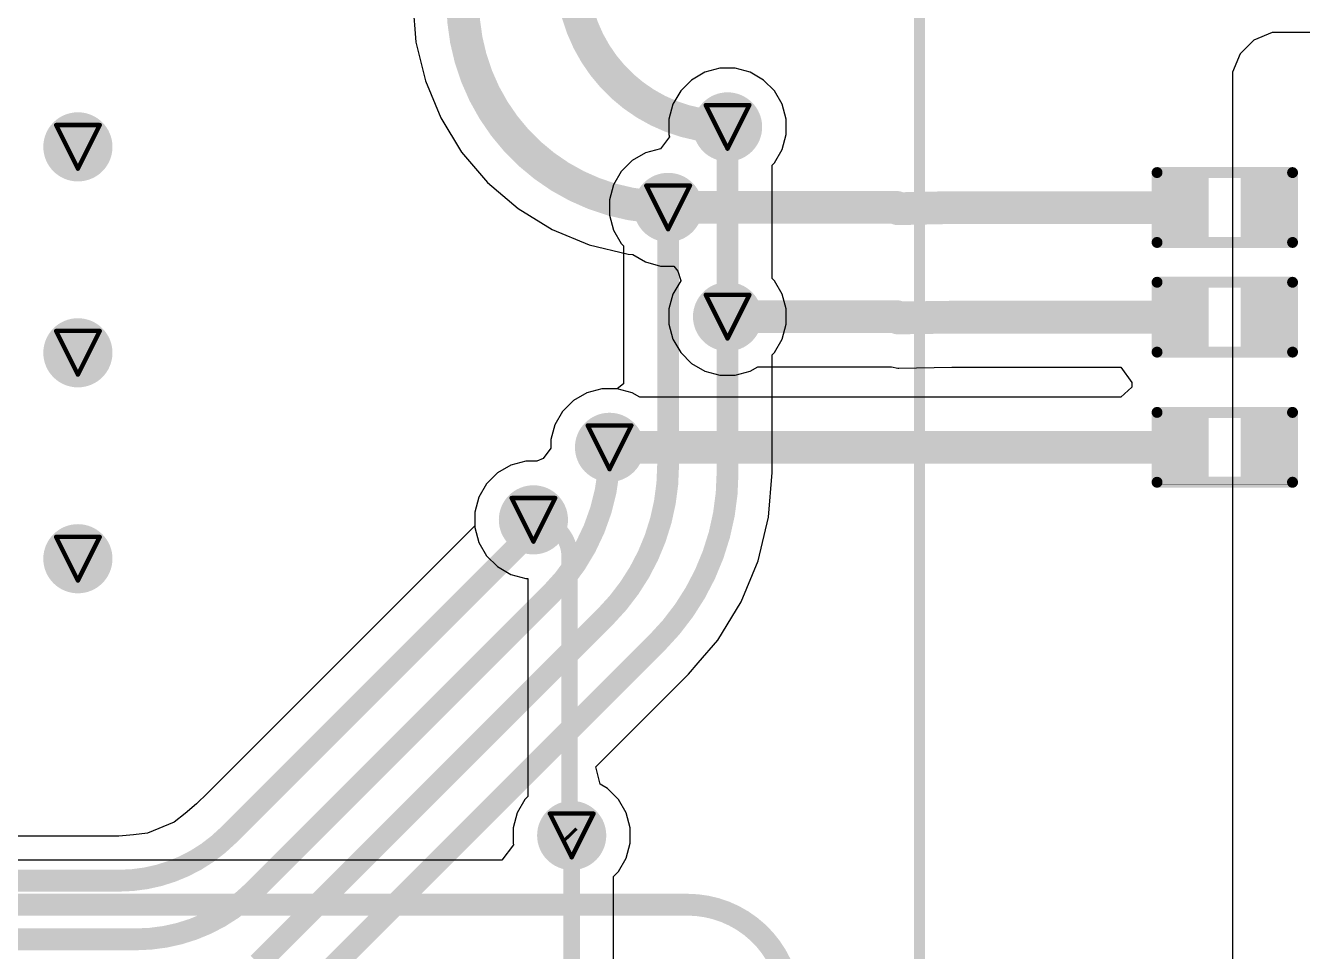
# Model space of a CAD drawing. Header units: inches. Extents: x -7 to 348, y -14 to 159.
# Drawn here: x 8.59 to 23.43, y 51.5 to 62.27 of the extents above; entities that cross this region are included whole.
import ezdxf

# ---------------------------------------------------------------- set-up
doc = ezdxf.new("R2010")
doc.units = ezdxf.units.IN
for name, color, linetype in [('Bottom Layer', 5, 'Continuous'), ('Bottom Overlay', 54, 'Continuous'), ('Bottom Paste', 16, 'Continuous'), ('Bottom Solder', 6, 'Continuous'), ('Drill Drawing', 1, 'Continuous'), ('Top Layer', 1, 'Continuous'), ('Via Holes', 16, 'Continuous')]:
    doc.layers.add(name, color=color, linetype=linetype)

msp = doc.modelspace()

# ---------------------------------------------------------------- hatches: boundary and pattern name
at = {"layer": 'Bottom Layer'}
h = msp.add_hatch(color=5, dxfattribs=at)
edge = h.paths.add_edge_path()
edge.add_arc((16.747, 61.087), 0.3, 0, 360)
h = msp.add_hatch(color=5, dxfattribs=at)
edge = h.paths.add_edge_path()
edge.add_arc((9.195, 60.855), 0.3, 0, 360)
h = msp.add_hatch(color=5, dxfattribs=at)
edge = h.paths.add_edge_path()
edge.add_arc((16.056, 60.151), 0.3, 0, 360)
for points in [[(21.828, 59.833), (21.828, 60.468), (22.286, 60.468), (22.286, 59.833)], [(22.768, 59.833), (22.768, 60.468), (23.225, 60.468), (23.225, 59.833)], [(21.828, 58.558), (21.828, 59.193), (22.286, 59.193), (22.286, 58.558)], [(22.768, 58.558), (22.768, 59.193), (23.225, 59.193), (23.225, 58.558)], [(21.828, 57.045), (21.828, 57.68), (22.286, 57.68), (22.286, 57.045)], [(22.768, 57.045), (22.768, 57.68), (23.225, 57.68), (23.225, 57.045)]]:
    msp.add_hatch(color=5, dxfattribs=at).paths.add_polyline_path(points)
h = msp.add_hatch(color=5, dxfattribs=at)
edge = h.paths.add_edge_path()
edge.add_arc((16.747, 58.881), 0.3, 0, 360)
h = msp.add_hatch(color=5, dxfattribs=at)
edge = h.paths.add_edge_path()
edge.add_arc((9.195, 58.461), 0.3, 0, 360)
h = msp.add_hatch(color=5, dxfattribs=at)
edge = h.paths.add_edge_path()
edge.add_arc((15.375, 57.362), 0.3, 0, 360)
h = msp.add_hatch(color=5, dxfattribs=at)
edge = h.paths.add_edge_path()
edge.add_arc((14.49, 56.519), 0.3, 0, 360)
h = msp.add_hatch(color=5, dxfattribs=at)
edge = h.paths.add_edge_path()
edge.add_arc((9.195, 56.067), 0.3, 0, 360)
h = msp.add_hatch(color=5, dxfattribs=at)
edge = h.paths.add_edge_path()
edge.add_arc((14.935, 52.85), 0.3, 0, 360)
at = {"layer": 'Bottom Paste'}
for points in [[(21.828, 59.833), (21.828, 60.468), (22.286, 60.468), (22.286, 59.833)], [(22.768, 59.833), (22.768, 60.468), (23.225, 60.468), (23.225, 59.833)], [(21.828, 58.558), (21.828, 59.193), (22.286, 59.193), (22.286, 58.558)], [(22.768, 58.558), (22.768, 59.193), (23.225, 59.193), (23.225, 58.558)], [(21.828, 57.045), (21.828, 57.68), (22.286, 57.68), (22.286, 57.045)], [(22.768, 57.045), (22.768, 57.68), (23.225, 57.68), (23.225, 57.045)]]:
    msp.add_hatch(color=16, dxfattribs=at).paths.add_polyline_path(points)
at = {"layer": 'Bottom Solder'}
h = msp.add_hatch(color=6, dxfattribs=at)
edge = h.paths.add_edge_path()
edge.add_arc((16.747, 61.087), 0.402, 0, 360)
h = msp.add_hatch(color=6, dxfattribs=at)
edge = h.paths.add_edge_path()
edge.add_arc((9.195, 60.855), 0.402, 0, 360)
h = msp.add_hatch(color=6, dxfattribs=at)
edge = h.paths.add_edge_path()
edge.add_arc((16.056, 60.151), 0.402, 0, 360)
for points in [[(21.773, 59.778), (21.773, 60.523), (22.341, 60.523), (22.341, 59.778)], [(22.713, 59.778), (22.713, 60.523), (23.28, 60.523), (23.28, 59.778)], [(21.773, 58.503), (21.773, 59.248), (22.341, 59.248), (22.341, 58.503)], [(22.713, 58.503), (22.713, 59.248), (23.28, 59.248), (23.28, 58.503)], [(21.773, 56.99), (21.773, 57.735), (22.341, 57.735), (22.341, 56.99)], [(22.713, 56.99), (22.713, 57.735), (23.28, 57.735), (23.28, 56.99)]]:
    msp.add_hatch(color=6, dxfattribs=at).paths.add_polyline_path(points)
h = msp.add_hatch(color=6, dxfattribs=at)
edge = h.paths.add_edge_path()
edge.add_arc((16.747, 58.881), 0.402, 0, 360)
h = msp.add_hatch(color=6, dxfattribs=at)
edge = h.paths.add_edge_path()
edge.add_arc((9.195, 58.461), 0.402, 0, 360)
h = msp.add_hatch(color=6, dxfattribs=at)
edge = h.paths.add_edge_path()
edge.add_arc((15.375, 57.362), 0.402, 0, 360)
h = msp.add_hatch(color=6, dxfattribs=at)
edge = h.paths.add_edge_path()
edge.add_arc((14.49, 56.519), 0.402, 0, 360)
h = msp.add_hatch(color=6, dxfattribs=at)
edge = h.paths.add_edge_path()
edge.add_arc((9.195, 56.067), 0.402, 0, 360)
h = msp.add_hatch(color=6, dxfattribs=at)
edge = h.paths.add_edge_path()
edge.add_arc((14.935, 52.85), 0.402, 0, 360)
at = {"layer": 'Top Layer'}
h = msp.add_hatch(color=1, dxfattribs=at)
edge = h.paths.add_edge_path()
edge.add_arc((16.747, 61.087), 0.3, 0, 360)
h = msp.add_hatch(color=1, dxfattribs=at)
edge = h.paths.add_edge_path()
edge.add_arc((9.195, 60.855), 0.3, 0, 360)
h = msp.add_hatch(color=1, dxfattribs=at)
edge = h.paths.add_edge_path()
edge.add_arc((16.056, 60.151), 0.3, 0, 360)
h = msp.add_hatch(color=1, dxfattribs=at)
edge = h.paths.add_edge_path()
edge.add_arc((16.747, 58.881), 0.3, 0, 360)
h = msp.add_hatch(color=1, dxfattribs=at)
edge = h.paths.add_edge_path()
edge.add_arc((9.195, 58.461), 0.3, 0, 360)
h = msp.add_hatch(color=1, dxfattribs=at)
edge = h.paths.add_edge_path()
edge.add_arc((15.375, 57.362), 0.3, 0, 360)
h = msp.add_hatch(color=1, dxfattribs=at)
edge = h.paths.add_edge_path()
edge.add_arc((14.49, 56.519), 0.3, 0, 360)
h = msp.add_hatch(color=1, dxfattribs=at)
edge = h.paths.add_edge_path()
edge.add_arc((9.195, 56.067), 0.3, 0, 360)
h = msp.add_hatch(color=1, dxfattribs=at)
edge = h.paths.add_edge_path()
edge.add_arc((14.935, 52.85), 0.3, 0, 360)
at = {"layer": 'Via Holes'}
h = msp.add_hatch(color=7, dxfattribs=at)
edge = h.paths.add_edge_path()
edge.add_arc((16.747, 61.087), 0.15, 0, 360)
h = msp.add_hatch(color=7, dxfattribs=at)
edge = h.paths.add_edge_path()
edge.add_arc((9.195, 60.855), 0.15, 0, 360)
h = msp.add_hatch(color=7, dxfattribs=at)
edge = h.paths.add_edge_path()
edge.add_arc((16.056, 60.151), 0.15, 0, 360)
h = msp.add_hatch(color=7, dxfattribs=at)
edge = h.paths.add_edge_path()
edge.add_arc((16.747, 58.881), 0.15, 0, 360)
h = msp.add_hatch(color=7, dxfattribs=at)
edge = h.paths.add_edge_path()
edge.add_arc((9.195, 58.461), 0.15, 0, 360)
h = msp.add_hatch(color=7, dxfattribs=at)
edge = h.paths.add_edge_path()
edge.add_arc((15.375, 57.362), 0.15, 0, 360)
h = msp.add_hatch(color=7, dxfattribs=at)
edge = h.paths.add_edge_path()
edge.add_arc((14.49, 56.519), 0.15, 0, 360)
h = msp.add_hatch(color=7, dxfattribs=at)
edge = h.paths.add_edge_path()
edge.add_arc((9.195, 56.067), 0.15, 0, 360)
h = msp.add_hatch(color=7, dxfattribs=at)
edge = h.paths.add_edge_path()
edge.add_arc((14.935, 52.85), 0.15, 0, 360)

# ---------------------------------------------------------------- linework, layer by layer
at = {"layer": 'Bottom Layer'}
for p, q in [((13.09, 62.521), (13.125, 62.074)), ((13.125, 62.074), (13.234, 61.621)), ((22.866, 62.096), (22.704, 61.935)), ((23.076, 62.183), (22.866, 62.096)), ((23.19, 62.183), (23.076, 62.183)), ((26.069, 62.183), (23.19, 62.183)), ((22.704, 61.935), (22.617, 61.724)), ((13.234, 61.621), (13.412, 61.191)), ((22.617, 61.724), (22.617, 61.61)), ((22.617, 61.61), (22.617, 61.61)), ((22.617, 61.61), (22.617, 45.618)), ((13.412, 61.191), (13.655, 60.794)), ((13.655, 60.794), (13.958, 60.44)), ((13.958, 60.44), (14.312, 60.137)), ((14.312, 60.137), (14.709, 59.894)), ((14.709, 59.894), (15.139, 59.716)), ((15.139, 59.716), (15.592, 59.607)), ((15.592, 59.607), (15.644, 59.603)), ((15.644, 59.603), (15.793, 59.517)), ((15.793, 59.517), (15.967, 59.47)), ((15.967, 59.47), (16.121, 59.47)), ((16.121, 59.47), (16.167, 59.41)), ((16.167, 59.41), (16.204, 59.302)), ((16.202, 59.299), (16.112, 59.144)), ((16.204, 59.302), (16.202, 59.299)), ((16.112, 59.144), (16.066, 58.971)), ((16.066, 58.971), (16.066, 58.792)), ((16.066, 58.792), (16.112, 58.618)), ((16.112, 58.618), (16.202, 58.463)), ((16.202, 58.463), (16.329, 58.336)), ((16.329, 58.336), (16.484, 58.247)), ((16.484, 58.247), (16.657, 58.2)), ((16.657, 58.2), (16.836, 58.2)), ((16.836, 58.2), (17.01, 58.247)), ((17.01, 58.247), (17.1, 58.299)), ((17.1, 58.299), (18.652, 58.299)), ((18.652, 58.299), (18.728, 58.283)), ((18.728, 58.283), (18.732, 58.284)), ((18.732, 58.284), (18.736, 58.283)), ((18.736, 58.283), (19.355, 58.292)), ((19.355, 58.292), (21.317, 58.292)), ((21.317, 58.292), (21.318, 58.292)), ((21.318, 58.292), (21.447, 58.114)), ((15.286, 58.043), (15.112, 57.997)), ((15.465, 58.043), (15.286, 58.043)), ((15.638, 57.997), (15.465, 58.043)), ((21.447, 58.061), (21.318, 57.945)), ((21.447, 58.114), (21.447, 58.061)), ((14.957, 57.907), (14.83, 57.78)), ((15.112, 57.997), (14.957, 57.907)), ((15.728, 57.945), (15.638, 57.997)), ((21.318, 57.945), (15.728, 57.945)), ((14.83, 57.78), (14.741, 57.625)), ((14.741, 57.625), (14.694, 57.452)), ((14.694, 57.452), (14.694, 57.354)), ((14.694, 57.354), (14.604, 57.233)), ((14.227, 57.154), (14.072, 57.064)), ((14.401, 57.2), (14.227, 57.154)), ((14.529, 57.2), (14.401, 57.2)), ((14.604, 57.233), (14.529, 57.2)), ((14.072, 57.064), (13.945, 56.938)), ((13.945, 56.938), (13.856, 56.782)), ((13.856, 56.782), (13.809, 56.609)), ((13.809, 56.609), (13.809, 56.43)), ((13.809, 56.43), (13.856, 56.257)), ((13.856, 56.257), (13.945, 56.101)), ((13.945, 56.101), (14.072, 55.975)), ((14.072, 55.975), (14.227, 55.885)), ((14.227, 55.885), (14.401, 55.838)), ((14.401, 55.838), (14.424, 55.838)), ((14.424, 55.838), (14.424, 53.302)), ((14.424, 53.302), (14.39, 53.268)), ((14.39, 53.268), (14.301, 53.113)), ((14.301, 53.113), (14.254, 52.94)), ((14.254, 52.94), (14.254, 52.761)), ((14.26, 52.74), (14.123, 52.563)), ((14.254, 52.761), (14.26, 52.74)), ((14.123, 52.563), (-3.217, 52.563))]:
    msp.add_line(p, q, dxfattribs=at)
for points, const_width in [([(16.743, 61.087, -0.414214), (14.939, 62.89)], 0.381), ([(16.056, 60.151, -0.414214), (13.669, 62.538)], 0.381), ([(14.49, 56.519, -0.414214), (14.91, 56.1)], 0.191), ([(16.281, 52.045, -0.316106), (17.408, 51.253)], 0.254)]:
    msp.add_lwpolyline(points, format="xyb", dxfattribs=dict(at, const_width=const_width))
for points, const_width in [([(16.743, 61.087), (16.747, 61.087)], 0.381), ([(16.056, 60.151), (18.713, 60.151)], 0.381), ([(18.713, 60.151), (18.728, 60.136)], 0.381), ([(18.728, 60.136), (19.351, 60.149)], 0.381), ([(19.351, 60.149), (22.057, 60.149)], 0.381), ([(16.747, 58.881), (18.713, 58.881)], 0.381), ([(18.713, 58.881), (18.728, 58.866)], 0.381), ([(18.728, 58.866), (19.351, 58.875)], 0.381), ([(19.351, 58.875), (22.057, 58.875)], 0.381), ([(15.375, 57.362), (22.057, 57.362)], 0.381), ([(14.91, 52.876), (14.91, 56.1)], 0.191), ([(14.91, 52.876), (14.935, 52.85)], 0.191), ([(-3.617, 52.045), (15.394, 52.045)], 0.254), ([(15.394, 52.045), (16.281, 52.045)], 0.254)]:
    msp.add_lwpolyline(points, dxfattribs=dict(at, const_width=const_width))
for points, const_width in [([(16.647, 61.087, 1), (16.838, 61.087, 1)], 0.191), ([(16.647, 61.087, 1), (16.838, 61.087, 1)], 0.191), ([(16.652, 61.087, 1), (16.842, 61.087, 1)], 0.191), ([(15.961, 60.151, 1), (16.151, 60.151, 1)], 0.191), ([(15.961, 60.151, 1), (16.151, 60.151, 1)], 0.191), ([(18.618, 60.151, 1), (18.808, 60.151, 1)], 0.191), ([(18.618, 60.151, 1), (18.808, 60.151, 1)], 0.191), ([(18.633, 60.136, 1), (18.823, 60.136, 1)], 0.191), ([(18.633, 60.136, 1), (18.823, 60.136, 1)], 0.191), ([(19.256, 60.149, 1), (19.446, 60.149, 1)], 0.191), ([(19.256, 60.149, 1), (19.446, 60.149, 1)], 0.191), ([(21.962, 60.149, 1), (22.152, 60.149, 1)], 0.191), ([(16.652, 58.881, 1), (16.842, 58.881, 1)], 0.191), ([(18.618, 58.881, 1), (18.808, 58.881, 1)], 0.191), ([(18.618, 58.881, 1), (18.808, 58.881, 1)], 0.191), ([(18.633, 58.866, 1), (18.823, 58.866, 1)], 0.191), ([(18.633, 58.866, 1), (18.823, 58.866, 1)], 0.191), ([(19.256, 58.875, 1), (19.446, 58.875, 1)], 0.191), ([(19.256, 58.875, 1), (19.446, 58.875, 1)], 0.191), ([(21.962, 58.875, 1), (22.152, 58.875, 1)], 0.191), ([(15.28, 57.362, 1), (15.47, 57.362, 1)], 0.191), ([(21.962, 57.362, 1), (22.152, 57.362, 1)], 0.191), ([(14.443, 56.519, 1), (14.538, 56.519, 1)], 0.0953), ([(14.862, 56.1, 1), (14.957, 56.1, 1)], 0.0953), ([(14.862, 56.1, 1), (14.957, 56.1, 1)], 0.0953), ([(14.862, 52.876, 1), (14.957, 52.876, 1)], 0.0953), ([(14.862, 52.876, 1), (14.957, 52.876, 1)], 0.0953), ([(14.888, 52.85, 1), (14.983, 52.85, 1)], 0.0953), ([(15.331, 52.045, 1), (15.458, 52.045, 1)], 0.127), ([(15.331, 52.045, 1), (15.458, 52.045, 1)], 0.127), ([(16.218, 52.045, 1), (16.345, 52.045, 1)], 0.127), ([(16.218, 52.045, 1), (16.345, 52.045, 1)], 0.127)]:
    msp.add_lwpolyline(points, format="xyb", close=True, dxfattribs=dict(at, const_width=const_width))
at = {"layer": 'Bottom Overlay'}
for points, const_width in [([(18.979, 47.939), (18.979, 65.939)], 0.127), ([(21.74, 59.744), (21.74, 60.556)], 0.127), ([(21.74, 60.556), (23.314, 60.556)], 0.127), ([(23.314, 59.744), (23.314, 60.556)], 0.127), ([(21.74, 59.744), (23.314, 59.744)], 0.127), ([(21.714, 59.718), (23.34, 59.718)], 0.00323), ([(21.74, 59.281), (23.314, 59.281)], 0.127), ([(21.74, 58.469), (21.74, 59.281)], 0.127), ([(23.314, 58.469), (23.314, 59.281)], 0.127), ([(21.74, 58.469), (23.314, 58.469)], 0.127), ([(21.714, 58.443), (23.34, 58.443)], 0.00323), ([(21.739, 57.768), (23.314, 57.768)], 0.127), ([(21.739, 56.956), (21.739, 57.768)], 0.127), ([(23.314, 56.956), (23.314, 57.768)], 0.127), ([(21.739, 56.956), (23.314, 56.956)], 0.127), ([(21.714, 56.93), (23.34, 56.93)], 0.00323)]:
    msp.add_lwpolyline(points, dxfattribs=dict(at, const_width=const_width))
for points, const_width in [([(21.708, 60.556, 1), (21.771, 60.556, 1)], 0.0635), ([(21.708, 60.556, 1), (21.771, 60.556, 1)], 0.0635), ([(23.283, 60.556, 1), (23.346, 60.556, 1)], 0.0635), ([(23.283, 60.556, 1), (23.346, 60.556, 1)], 0.0635), ([(21.708, 59.744, 1), (21.771, 59.744, 1)], 0.0635), ([(21.708, 59.744, 1), (21.771, 59.744, 1)], 0.0635), ([(21.713, 59.718, 1), (21.715, 59.718, 1)], 0.00161), ([(23.283, 59.744, 1), (23.346, 59.744, 1)], 0.0635), ([(23.283, 59.744, 1), (23.346, 59.744, 1)], 0.0635), ([(23.339, 59.718, 1), (23.341, 59.718, 1)], 0.00161), ([(21.708, 59.281, 1), (21.771, 59.281, 1)], 0.0635), ([(21.708, 59.281, 1), (21.771, 59.281, 1)], 0.0635), ([(23.283, 59.281, 1), (23.346, 59.281, 1)], 0.0635), ([(23.283, 59.281, 1), (23.346, 59.281, 1)], 0.0635), ([(21.708, 58.469, 1), (21.771, 58.469, 1)], 0.0635), ([(21.708, 58.469, 1), (21.771, 58.469, 1)], 0.0635), ([(23.283, 58.469, 1), (23.346, 58.469, 1)], 0.0635), ([(23.283, 58.469, 1), (23.346, 58.469, 1)], 0.0635), ([(21.713, 58.443, 1), (21.715, 58.443, 1)], 0.00161), ([(23.339, 58.443, 1), (23.341, 58.443, 1)], 0.00161), ([(21.708, 57.768, 1), (21.771, 57.768, 1)], 0.0635), ([(21.708, 57.768, 1), (21.771, 57.768, 1)], 0.0635), ([(23.282, 57.768, 1), (23.346, 57.768, 1)], 0.0635), ([(23.282, 57.768, 1), (23.346, 57.768, 1)], 0.0635), ([(21.708, 56.956, 1), (21.771, 56.956, 1)], 0.0635), ([(21.708, 56.956, 1), (21.771, 56.956, 1)], 0.0635), ([(23.282, 56.956, 1), (23.346, 56.956, 1)], 0.0635), ([(23.282, 56.956, 1), (23.346, 56.956, 1)], 0.0635), ([(21.713, 56.93, 1), (21.715, 56.93, 1)], 0.00161), ([(23.339, 56.93, 1), (23.34, 56.93, 1)], 0.00161)]:
    msp.add_lwpolyline(points, format="xyb", close=True, dxfattribs=dict(at, const_width=const_width))
at = {"layer": 'Drill Drawing', "const_width": 0.0508}
for points in [[(16.493, 61.341), (17.001, 61.341)], [(16.493, 61.341), (16.747, 60.833)], [(16.747, 60.833), (17.001, 61.341)], [(8.941, 61.109), (9.449, 61.109)], [(8.941, 61.109), (9.195, 60.601)], [(9.195, 60.601), (9.449, 61.109)], [(15.802, 60.405), (16.31, 60.405)], [(15.802, 60.405), (16.056, 59.897)], [(16.056, 59.897), (16.31, 60.405)], [(16.493, 59.135), (17.001, 59.135)], [(16.493, 59.135), (16.747, 58.627)], [(16.747, 58.627), (17.001, 59.135)], [(8.941, 58.715), (9.449, 58.715)], [(8.941, 58.715), (9.195, 58.207)], [(9.195, 58.207), (9.449, 58.715)], [(15.121, 57.616), (15.629, 57.616)], [(15.121, 57.616), (15.375, 57.108)], [(15.375, 57.108), (15.629, 57.616)], [(14.236, 56.773), (14.744, 56.773)], [(14.236, 56.773), (14.49, 56.265)], [(14.49, 56.265), (14.744, 56.773)], [(8.941, 56.321), (9.449, 56.321)], [(8.941, 56.321), (9.195, 55.813)], [(9.195, 55.813), (9.449, 56.321)], [(14.681, 53.104), (15.189, 53.104)], [(14.681, 53.104), (14.935, 52.596)], [(14.935, 52.596), (15.189, 53.104)]]:
    msp.add_lwpolyline(points, dxfattribs=at)
at = {"layer": 'Drill Drawing', "const_width": 0.0254}
for points in [[(16.48, 61.341, 1), (16.505, 61.341, 1)], [(16.48, 61.341, 1), (16.505, 61.341, 1)], [(16.988, 61.341, 1), (17.013, 61.341, 1)], [(16.988, 61.341, 1), (17.013, 61.341, 1)], [(8.929, 61.109, 1), (8.954, 61.109, 1)], [(8.929, 61.109, 1), (8.954, 61.109, 1)], [(9.437, 61.109, 1), (9.462, 61.109, 1)], [(9.437, 61.109, 1), (9.462, 61.109, 1)], [(16.734, 60.833, 1), (16.759, 60.833, 1)], [(16.734, 60.833, 1), (16.759, 60.833, 1)], [(9.183, 60.601, 1), (9.208, 60.601, 1)], [(9.183, 60.601, 1), (9.208, 60.601, 1)], [(15.789, 60.405, 1), (15.815, 60.405, 1)], [(15.789, 60.405, 1), (15.815, 60.405, 1)], [(16.297, 60.405, 1), (16.323, 60.405, 1)], [(16.297, 60.405, 1), (16.323, 60.405, 1)], [(16.043, 59.897, 1), (16.069, 59.897, 1)], [(16.043, 59.897, 1), (16.069, 59.897, 1)], [(16.48, 59.135, 1), (16.505, 59.135, 1)], [(16.48, 59.135, 1), (16.505, 59.135, 1)], [(16.988, 59.135, 1), (17.013, 59.135, 1)], [(16.988, 59.135, 1), (17.013, 59.135, 1)], [(8.929, 58.715, 1), (8.954, 58.715, 1)], [(8.929, 58.715, 1), (8.954, 58.715, 1)], [(9.437, 58.715, 1), (9.462, 58.715, 1)], [(9.437, 58.715, 1), (9.462, 58.715, 1)], [(16.734, 58.627, 1), (16.759, 58.627, 1)], [(16.734, 58.627, 1), (16.759, 58.627, 1)], [(9.183, 58.207, 1), (9.208, 58.207, 1)], [(9.183, 58.207, 1), (9.208, 58.207, 1)], [(15.108, 57.616, 1), (15.134, 57.616, 1)], [(15.108, 57.616, 1), (15.134, 57.616, 1)], [(15.616, 57.616, 1), (15.642, 57.616, 1)], [(15.616, 57.616, 1), (15.642, 57.616, 1)], [(15.362, 57.108, 1), (15.388, 57.108, 1)], [(15.362, 57.108, 1), (15.388, 57.108, 1)], [(14.224, 56.773, 1), (14.249, 56.773, 1)], [(14.224, 56.773, 1), (14.249, 56.773, 1)], [(14.732, 56.773, 1), (14.757, 56.773, 1)], [(14.732, 56.773, 1), (14.757, 56.773, 1)], [(8.929, 56.321, 1), (8.954, 56.321, 1)], [(8.929, 56.321, 1), (8.954, 56.321, 1)], [(9.437, 56.321, 1), (9.462, 56.321, 1)], [(9.437, 56.321, 1), (9.462, 56.321, 1)], [(14.478, 56.265, 1), (14.503, 56.265, 1)], [(14.478, 56.265, 1), (14.503, 56.265, 1)], [(9.183, 55.813, 1), (9.208, 55.813, 1)], [(9.183, 55.813, 1), (9.208, 55.813, 1)], [(14.668, 53.104, 1), (14.694, 53.104, 1)], [(14.668, 53.104, 1), (14.694, 53.104, 1)], [(15.177, 53.104, 1), (15.202, 53.104, 1)], [(15.177, 53.104, 1), (15.202, 53.104, 1)], [(14.922, 52.596, 1), (14.948, 52.596, 1)], [(14.922, 52.596, 1), (14.948, 52.596, 1)]]:
    msp.add_lwpolyline(points, format="xyb", close=True, dxfattribs=at)
at = {"layer": 'Top Layer'}
for p, q in [((16.657, 61.768), (16.484, 61.722)), ((16.836, 61.768), (16.657, 61.768)), ((17.01, 61.722), (16.836, 61.768)), ((16.329, 61.632), (16.202, 61.505)), ((16.484, 61.722), (16.329, 61.632)), ((17.165, 61.632), (17.01, 61.722)), ((17.292, 61.505), (17.165, 61.632)), ((16.202, 61.505), (16.112, 61.35)), ((17.381, 61.35), (17.292, 61.505)), ((16.112, 61.35), (16.066, 61.177)), ((17.428, 61.177), (17.381, 61.35)), ((16.066, 61.177), (16.066, 60.997)), ((17.428, 60.997), (17.428, 61.177)), ((16.073, 60.971), (15.967, 60.832)), ((16.066, 60.997), (16.073, 60.971)), ((17.381, 60.824), (17.428, 60.997)), ((15.793, 60.786), (15.638, 60.696)), ((15.967, 60.832), (15.793, 60.786)), ((17.292, 60.669), (17.381, 60.824)), ((15.511, 60.569), (15.422, 60.414)), ((15.638, 60.696), (15.511, 60.569)), ((17.265, 60.642), (17.292, 60.669)), ((17.265, 59.326), (17.265, 60.642)), ((15.422, 60.414), (15.375, 60.241)), ((15.375, 60.241), (15.375, 60.062)), ((15.375, 60.062), (15.422, 59.888)), ((15.422, 59.888), (15.511, 59.733)), ((15.511, 59.733), (15.538, 59.706)), ((15.538, 59.706), (15.538, 58.099)), ((17.292, 59.299), (17.265, 59.326)), ((17.381, 59.144), (17.292, 59.299)), ((17.428, 58.971), (17.381, 59.144)), ((17.428, 58.792), (17.428, 58.971)), ((17.381, 58.618), (17.428, 58.792)), ((17.292, 58.463), (17.381, 58.618)), ((17.265, 58.436), (17.292, 58.463)), ((17.265, 57.07), (17.265, 58.436)), ((15.286, 58.043), (15.112, 57.997)), ((15.465, 58.043), (15.286, 58.043)), ((15.538, 58.099), (15.465, 58.043)), ((14.957, 57.907), (14.83, 57.78)), ((15.112, 57.997), (14.957, 57.907)), ((14.83, 57.78), (14.741, 57.625)), ((14.741, 57.625), (14.694, 57.452)), ((14.694, 57.452), (14.694, 57.354)), ((14.694, 57.354), (14.604, 57.233)), ((14.227, 57.154), (14.072, 57.064)), ((14.401, 57.2), (14.227, 57.154)), ((14.529, 57.2), (14.401, 57.2)), ((14.604, 57.233), (14.529, 57.2)), ((14.072, 57.064), (13.945, 56.938)), ((17.224, 56.55), (17.265, 57.069)), ((17.265, 57.069), (17.265, 57.07)), ((17.265, 57.069), (17.265, 57.069)), ((13.945, 56.938), (13.856, 56.782)), ((13.856, 56.782), (13.809, 56.609)), ((13.809, 56.609), (13.809, 56.451)), ((13.809, 56.451), (10.701, 53.342)), ((17.103, 56.044), (17.224, 56.55)), ((16.904, 55.564), (17.103, 56.044)), ((16.632, 55.12), (16.904, 55.564)), ((16.406, 54.855), (16.632, 55.12)), ((16.294, 54.724), (16.406, 54.855)), ((15.217, 53.648), (16.293, 54.724)), ((16.293, 54.724), (16.293, 54.724)), ((16.293, 54.724), (16.293, 54.724)), ((16.293, 54.724), (16.294, 54.724)), ((15.266, 53.446), (15.217, 53.648)), ((15.353, 53.395), (15.266, 53.446)), ((10.701, 53.342), (10.575, 53.217)), ((15.48, 53.268), (15.353, 53.395)), ((10.575, 53.216), (10.443, 53.105)), ((10.575, 53.217), (10.575, 53.217)), ((10.575, 53.217), (10.575, 53.216)), ((15.57, 53.113), (15.48, 53.268)), ((10.314, 53.006), (10.004, 52.878)), ((10.443, 53.105), (10.314, 53.006)), ((15.616, 52.94), (15.57, 53.113)), ((9.67, 52.842), (1.344, 52.842)), ((9.671, 52.842), (9.67, 52.842)), ((9.843, 52.856), (9.671, 52.842)), ((9.671, 52.842), (9.671, 52.842)), ((9.671, 52.842), (9.671, 52.842)), ((10.004, 52.878), (9.843, 52.856)), ((15.616, 52.761), (15.616, 52.94)), ((15.57, 52.587), (15.616, 52.761)), ((15.48, 52.432), (15.57, 52.587)), ((15.421, 52.373), (15.48, 52.432)), ((15.421, 50.178), (15.421, 52.373))]:
    msp.add_line(p, q, dxfattribs=at)
for points, const_width in [([(16.739, 61.087), (16.747, 61.087)], 0.254), ([(16.747, 58.881), (16.747, 61.087)], 0.254), ([(16.056, 57.157), (16.056, 60.151)], 0.254), ([(16.747, 57.07), (16.747, 58.881)], 0.254), ([(15.375, 57.312), (15.375, 57.362)], 0.254), ([(16.056, 57.156), (16.056, 57.157)], 0.254), ([(16.747, 57.069), (16.747, 57.07)], 0.254), ([(14.49, 56.399), (14.49, 56.519)], 0.254), ([(10.941, 52.85), (14.408, 56.317)], 0.254), ([(11.25, 52.215), (14.687, 55.652)], 0.254), ([(11.294, 51.361), (15.326, 55.393)], 0.254), ([(11.725, 50.889), (15.927, 55.091)], 0.254), ([(14.935, 49.632), (14.935, 52.85)], 0.191), ([(1.344, 52.324), (9.67, 52.324)], 0.254), ([(9.67, 52.324), (9.671, 52.324)], 0.254), ([(2.034, 51.642), (9.867, 51.642)], 0.254), ([(9.867, 51.642), (9.868, 51.642)], 0.254)]:
    msp.add_lwpolyline(points, dxfattribs=dict(at, const_width=const_width))
for points, const_width in [([(16.675, 61.087, 1), (16.802, 61.087, 1)], 0.127), ([(16.683, 61.087, 1), (16.81, 61.087, 1)], 0.127), ([(16.683, 61.087, 1), (16.81, 61.087, 1)], 0.127), ([(15.993, 60.151, 1), (16.12, 60.151, 1)], 0.127), ([(16.683, 58.881, 1), (16.81, 58.881, 1)], 0.127), ([(16.683, 58.881, 1), (16.81, 58.881, 1)], 0.127), ([(15.312, 57.362, 1), (15.439, 57.362, 1)], 0.127), ([(15.312, 57.312, 1), (15.439, 57.312, 1)], 0.127), ([(15.312, 57.312, 1), (15.439, 57.312, 1)], 0.127), ([(15.993, 57.157, 1), (16.12, 57.157, 1)], 0.127), ([(15.993, 57.157, 1), (16.12, 57.157, 1)], 0.127), ([(15.993, 57.156, 1), (16.12, 57.156, 1)], 0.127), ([(15.993, 57.156, 1), (16.12, 57.156, 1)], 0.127), ([(16.683, 57.07, 1), (16.81, 57.07, 1)], 0.127), ([(16.683, 57.07, 1), (16.81, 57.07, 1)], 0.127), ([(16.683, 57.069, 1), (16.81, 57.069, 1)], 0.127), ([(16.683, 57.069, 1), (16.81, 57.069, 1)], 0.127), ([(14.427, 56.519, 1), (14.554, 56.519, 1)], 0.127), ([(14.344, 56.317, 1), (14.471, 56.317, 1)], 0.127), ([(14.344, 56.317, 1), (14.471, 56.317, 1)], 0.127), ([(14.427, 56.399, 1), (14.554, 56.399, 1)], 0.127), ([(14.427, 56.399, 1), (14.554, 56.399, 1)], 0.127), ([(14.624, 55.652, 1), (14.751, 55.652, 1)], 0.127), ([(14.624, 55.652, 1), (14.751, 55.652, 1)], 0.127), ([(15.262, 55.393, 1), (15.389, 55.393, 1)], 0.127), ([(15.262, 55.393, 1), (15.389, 55.393, 1)], 0.127), ([(15.864, 55.091, 1), (15.991, 55.091, 1)], 0.127), ([(15.864, 55.091, 1), (15.991, 55.091, 1)], 0.127), ([(10.878, 52.85, 1), (11.005, 52.85, 1)], 0.127), ([(10.878, 52.85, 1), (11.005, 52.85, 1)], 0.127), ([(14.888, 52.85, 1), (14.983, 52.85, 1)], 0.0953), ([(9.607, 52.324, 1), (9.734, 52.324, 1)], 0.127), ([(9.607, 52.324, 1), (9.734, 52.324, 1)], 0.127), ([(9.608, 52.324, 1), (9.735, 52.324, 1)], 0.127), ([(9.608, 52.324, 1), (9.735, 52.324, 1)], 0.127), ([(11.187, 52.215, 1), (11.314, 52.215, 1)], 0.127), ([(11.187, 52.215, 1), (11.314, 52.215, 1)], 0.127), ([(9.803, 51.642, 1), (9.93, 51.642, 1)], 0.127), ([(9.803, 51.642, 1), (9.93, 51.642, 1)], 0.127), ([(9.804, 51.642, 1), (9.931, 51.642, 1)], 0.127), ([(9.804, 51.642, 1), (9.931, 51.642, 1)], 0.127)]:
    msp.add_lwpolyline(points, format="xyb", close=True, dxfattribs=dict(at, const_width=const_width))
at = {"layer": 'Top Layer', "const_width": 0.254}
for points in [[(15.375, 57.312, -0.198912), (14.687, 55.652)], [(16.056, 57.156, -0.198987), (15.326, 55.393)], [(16.747, 57.069, -0.198957), (15.927, 55.091)], [(14.49, 56.399, -0.414214), (14.408, 56.317)], [(10.941, 52.85, -0.199003), (9.671, 52.324)], [(11.25, 52.215, -0.199013), (9.868, 51.642)]]:
    msp.add_lwpolyline(points, format="xyb", dxfattribs=at)

doc.saveas('drawing.dxf')
